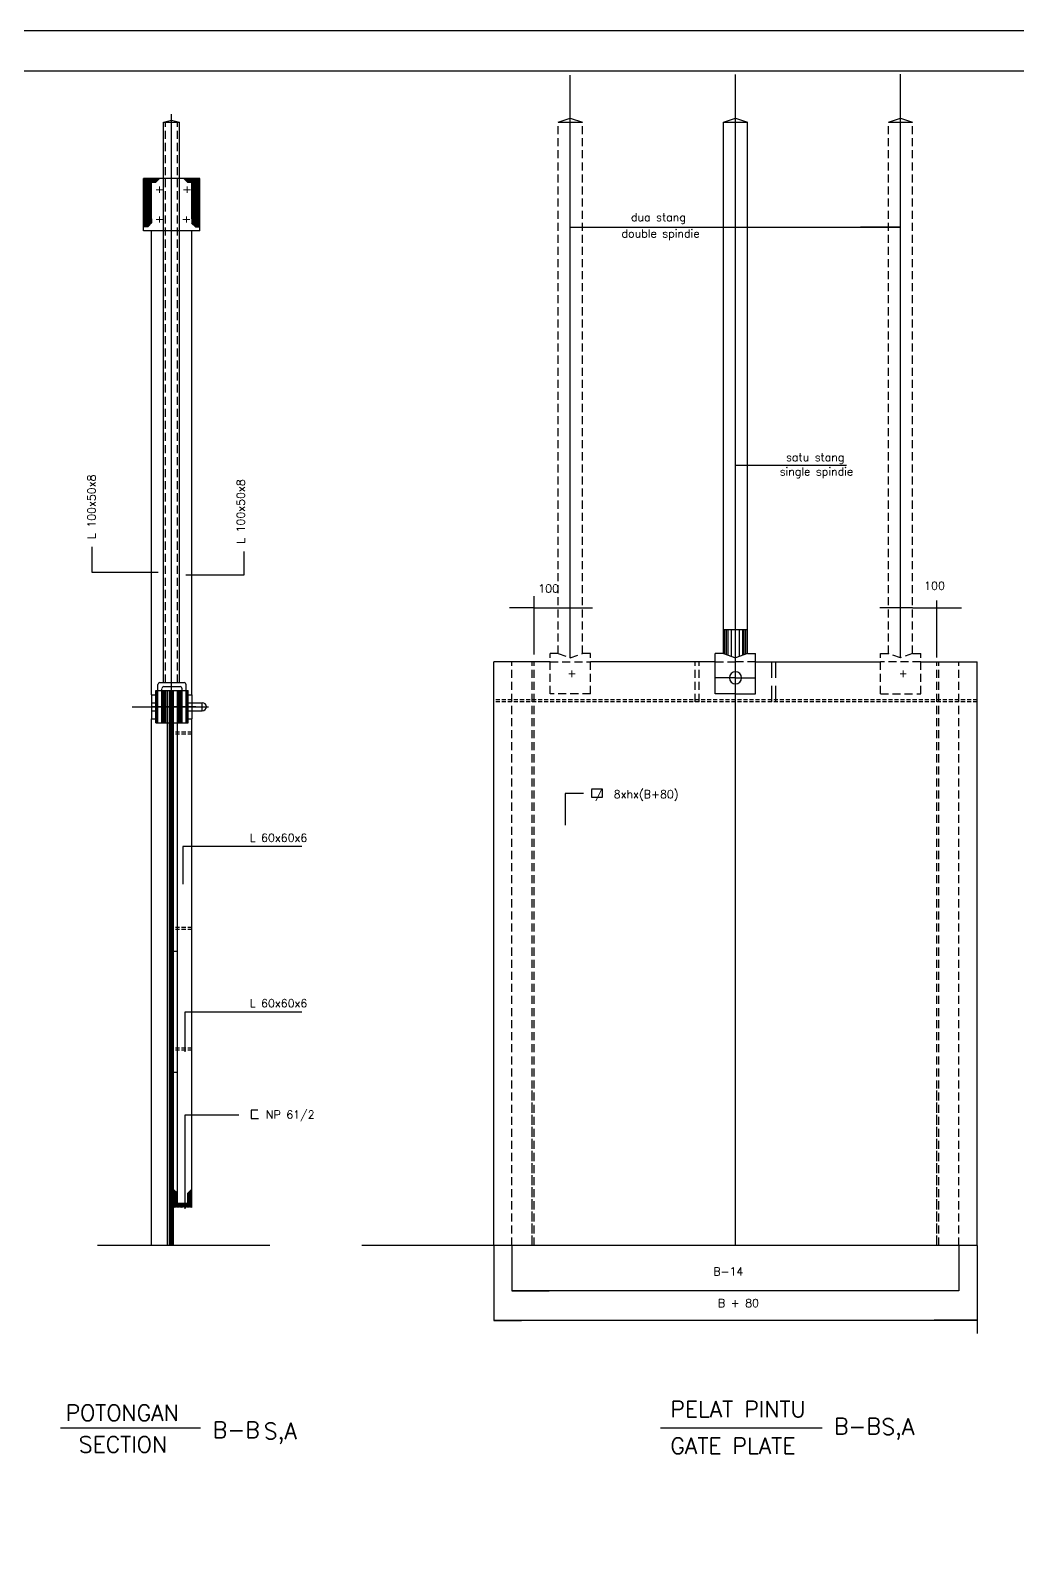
# Model space of a CAD drawing. Header units: metres. Extents: x 444 to 3227, y -3167 to -392.
# Drawn here: x 606 to 728.6, y -3054 to -2864.9 of the extents above; entities that cross this region are included whole.
import ezdxf

# ---------------------------------------------------------------- set-up
doc = ezdxf.new("R2010")
doc.units = ezdxf.units.M
doc.linetypes.add('DASHEDX2', pattern=[1.5, 1, -0.5])
for name, color, linetype in [('BANGUNAN', 7, 'CONTINUOUS'), ('KOP', 7, 'CONTINUOUS'), ('TEX', 7, 'CONTINUOUS')]:
    doc.layers.add(name, color=color, linetype=linetype)
doc.styles.get("Standard").update_dxf_attribs({"font": 'Simplex.shx', "height": 2.5})
doc.dimstyles.get("Standard").update_dxf_attribs({"dimtxt": 0.18, "dimasz": 0.18, "dimexe": 0.18, "dimexo": 0.0625, "dimgap": 0.09, "dimtad": 0, "dimtih": 1, "dimtoh": 1, "dimdec": 4, "dimzin": 0, "dimdsep": 46, "dimtxsty": 'Standard', "dimcen": 0.09, "dimadec": 0, "dimazin": 0, "dimtfac": 1, "dimtdec": 4, "dimtofl": 0, "dimtmove": 0, "dimatfit": 3, "dimfxl": 1, "dimtolj": 1, "dimtzin": 0, "dimarcsym": 0})
pattern_1 = [(45, (256.28795, -3383.20134), (-0.088388348, 0.088388348), [])]

msp = doc.modelspace()

# ---------------------------------------------------------------- hatches: boundary and pattern name
at = {"layer": 'BANGUNAN'}
h = msp.add_hatch(dxfattribs=at)
h.set_pattern_fill('ANSI31', color=1, style=0)
h.set_pattern_definition(pattern_1)
h.paths.add_polyline_path([(626.0495, -2888.28194), (626.04913, -2888.83058), (626.52035, -2889.26992), (627.0495, -2889.26992), (627.0495, -2883.28194), (625.0495, -2883.28194), (625.5495, -2883.78194), (626.0495, -2883.78194)])
h.paths.add_polyline_path([(621.0495, -2883.78194), (621.53385, -2883.78194), (622.03385, -2883.28194), (620.0495, -2883.28194), (620.0495, -2889.27737), (620.58013, -2889.27737), (621.0495, -2888.80848), (621.0495, -2888.27737)])
h = msp.add_hatch(dxfattribs=at)
h.set_pattern_fill('ANSI31', color=1, style=0)
h.set_pattern_definition(pattern_1)
h.paths.add_polyline_path([(621.5967, -2948.87665), (621.8467, -2948.87665), (621.8467, -2946.87665), (621.5967, -2946.87665)])
h.paths.add_polyline_path([(622.3467, -2948.87665), (622.8467, -2948.87665), (622.8467, -2946.87665), (622.3467, -2946.87665)])
h.paths.add_polyline_path([(623.80002, -2946.87665), (623.30002, -2946.87665), (623.30002, -2948.87665), (623.80002, -2948.87665)])
h.paths.add_polyline_path([(624.8467, -2946.87665), (624.3467, -2946.87665), (624.3467, -2948.87665), (624.8467, -2948.87665)])
h.paths.add_polyline_path([(625.5967, -2946.87665), (625.3467, -2946.87665), (625.3467, -2948.87665), (625.5967, -2948.87665)])
h.paths.add_polyline_path([(625.5967, -2948.88194), (625.3467, -2948.88194), (625.3467, -2950.87665), (625.5967, -2950.87665)])
h.paths.add_polyline_path([(624.8467, -2948.88194), (624.3467, -2948.88194), (624.3467, -2950.87665), (624.8467, -2950.87665)])
h.paths.add_polyline_path([(623.80002, -2948.88194), (623.30002, -2948.88194), (623.30002, -2950.87665), (623.80002, -2950.87665)])
h.paths.add_polyline_path([(622.8467, -2948.88194), (622.3467, -2948.88194), (622.3467, -2950.87665), (622.8467, -2950.87665)])
h.paths.add_polyline_path([(621.8467, -2948.88194), (621.5967, -2948.88194), (621.5967, -2950.87665), (621.8467, -2950.87665)])
h = msp.add_hatch(dxfattribs=at)
h.set_pattern_fill('ANSI31', color=1, style=0)
h.set_pattern_definition(pattern_1)
h.paths.add_polyline_path([(623.80002, -2950.87665), (623.55002, -2950.87665), (623.55002, -2952.56955), (623.5495, -2952.56955), (623.5495, -2964.0235), (623.80002, -2964.02449)])
h.paths.add_polyline_path([(623.30002, -2964.02251), (623.5495, -2964.0235), (623.5495, -2950.87665), (623.30002, -2950.87665)])
h = msp.add_hatch(dxfattribs=at)
h.set_pattern_fill('ANSI31', color=1, style=0)
h.set_pattern_definition(pattern_1)
h.paths.add_polyline_path([(623.30002, -2981.17188), (623.5495, -2981.17188), (623.5495, -2964.0235), (623.30002, -2964.02251)])
h.paths.add_polyline_path([(623.80002, -2964.02449), (623.5495, -2964.0235), (623.5495, -2981.17188), (623.80002, -2981.17188)])
h = msp.add_hatch(dxfattribs=at)
h.set_pattern_fill('ANSI31', color=1, style=0)
h.set_pattern_definition(pattern_1)
h.paths.add_polyline_path([(623.5495, -2981.17188), (623.30002, -2981.17188), (623.30002, -2983.21402), (623.5495, -2983.21402)])
h.paths.add_polyline_path([(623.5495, -2983.21402), (623.80002, -2983.21402), (623.80002, -2981.17188), (623.5495, -2981.17188)])
h = msp.add_hatch(dxfattribs=at)
h.set_pattern_fill('ANSI31', color=1, style=0)
h.set_pattern_definition(pattern_1)
h.paths.add_polyline_path([(623.5495, -2983.21402), (623.30002, -2983.21402), (623.30002, -2996.21711), (623.5495, -2996.21584)])
h.paths.add_polyline_path([(623.80002, -2983.21402), (623.5495, -2983.21402), (623.5495, -2996.21584), (623.80002, -2996.21457)])
h = msp.add_hatch(dxfattribs=at)
h.set_pattern_fill('ANSI31', color=1, style=0)
h.set_pattern_definition(pattern_1)
h.paths.add_polyline_path([(623.5495, -3015.78194), (623.80002, -3015.78194), (623.80002, -2996.21457), (623.5495, -2996.21584)])
h.paths.add_polyline_path([(623.30002, -3015.78194), (623.5495, -3015.78194), (623.5495, -2996.21584), (623.30002, -2996.21711)])
h = msp.add_hatch(dxfattribs=at)
h.set_pattern_fill('ANSI31', color=1, style=0)
h.set_pattern_definition(pattern_1)
h.paths.add_polyline_path([(623.80002, -3011.03194), (626.0495, -3011.03194), (626.0495, -3008.78194), (625.5495, -3009.28194), (625.5495, -3010.53194), (624.30002, -3010.53194), (624.30002, -3009.28194), (623.80002, -3008.79499)])

# ---------------------------------------------------------------- linework, layer by layer
at = {"layer": 'BANGUNAN', "color": 1, "linetype": 'ByBlock', "ltscale": 0.5}
for p, q in [((673.0495, -2942.78194), (673.0495, -2870.46989)), ((714.0495, -2942.78194), (714.0495, -2870.31357)), ((618.65645, -2948.87665), (628.14314, -2948.87665)), ((626.5495, -2948.88194), (621.0495, -2948.88194))]:
    msp.add_line(p, q, dxfattribs=at)
at = {"layer": 'BANGUNAN', "color": 1}
for p, q in [((693.5495, -2948.28194), (693.5495, -2870.39173)), ((693.5495, -2948.28194), (693.5495, -2870.39173)), ((623.5495, -2945.87665), (623.5495, -2875.28194)), ((621.0495, -2947.37665), (621.0495, -2889.78194)), ((626.0495, -2947.37665), (626.0495, -2889.78194)), ((693.5495, -3015.78194), (693.5495, -2943.28194)), ((623.55002, -2946.87665), (623.55002, -2945.3013)), ((623.5495, -3015.78194), (623.5495, -2950.87665)), ((623.55002, -2952.56955), (623.55002, -2950.87665)), ((693.5495, -3015.78194), (693.5495, -2996.28194))]:
    msp.add_line(p, q, dxfattribs=at)
at = {"layer": 'BANGUNAN', "color": 2}
for p, q in [((622.5495, -2876.28194), (623.5495, -2876.03194)), ((622.5495, -2945.87665), (622.5495, -2876.28194)), ((623.5495, -2876.03194), (624.5495, -2876.28194)), ((624.5495, -2945.87665), (624.5495, -2876.28194)), ((671.5495, -2876.28194), (673.0495, -2875.78194)), ((673.0495, -2875.78194), (674.5495, -2876.28194)), ((692.0495, -2876.28194), (693.5495, -2875.78194)), ((692.0495, -2942.28194), (692.0495, -2876.28194)), ((693.5495, -2875.78194), (695.0495, -2876.28194)), ((695.0495, -2942.28194), (695.0495, -2876.28194)), ((712.5495, -2876.28194), (714.0495, -2875.78194)), ((714.0495, -2875.78194), (715.5495, -2876.28194)), ((620.0495, -2889.78194), (620.0495, -2883.28194)), ((621.0495, -2888.27737), (621.0495, -2883.78194)), ((622.03385, -2883.28194), (621.53385, -2883.78194)), ((625.0495, -2883.28194), (625.5495, -2883.78194)), ((626.0495, -2888.28194), (626.0495, -2883.78194)), ((627.0495, -2889.78194), (627.0495, -2883.28194)), ((620.58013, -2889.27737), (620.0495, -2889.27737)), ((620.58013, -2889.27737), (621.10069, -2888.75735)), ((621.0495, -2888.27737), (621.0495, -2888.80848)), ((621.0495, -2888.77737), (621.08065, -2888.77737)), ((626.52035, -2889.26992), (626.03931, -2888.82143)), ((626.0495, -2888.28194), (626.04913, -2888.83058)), ((626.52035, -2889.26992), (627.0495, -2889.26992)), ((692.2495, -2942.3486), (692.2495, -2939.28194)), ((692.4495, -2942.41527), (692.4495, -2939.28194)), ((692.6495, -2942.48194), (692.6495, -2939.28194)), ((693.0495, -2942.61527), (693.0495, -2939.28194)), ((694.0495, -2942.61527), (694.0495, -2939.28194)), ((694.4495, -2942.48194), (694.4495, -2939.28194)), ((694.6495, -2942.41527), (694.6495, -2939.28194)), ((694.8495, -2942.3486), (694.8495, -2939.28194)), ((691.0495, -2947.28194), (691.0495, -2942.28194)), ((692.0495, -2942.28194), (693.5495, -2942.78194)), ((695.0495, -2942.28194), (693.5495, -2942.78194)), ((696.0495, -2947.28194), (696.0495, -2942.28194)), ((621.8467, -2950.87665), (621.8467, -2946.12665)), ((625.3467, -2950.87665), (625.3467, -2946.12665)), ((621.0495, -2947.37665), (621.0495, -2950.37665)), ((621.5967, -2950.87665), (621.5967, -2946.87665)), ((622.3467, -2950.87665), (622.3467, -2946.63039)), ((622.8467, -2950.87665), (622.8467, -2946.87665)), ((623.05002, -3015.78194), (623.05002, -2946.87665)), ((623.30002, -3015.78194), (623.30002, -2946.87665)), ((623.80002, -3015.78194), (623.80002, -2946.87665)), ((624.30002, -3010.53194), (624.30002, -2946.87665)), ((624.3467, -2950.87665), (624.3467, -2946.87665)), ((624.8467, -2950.87665), (624.8467, -2946.61461)), ((625.5967, -2950.87665), (625.5967, -2946.87665)), ((626.0495, -2947.37665), (626.0495, -2950.37665)), ((627.3467, -2949.37665), (627.3467, -2948.37665)), ((621.0495, -3015.78194), (621.0495, -2950.37665)), ((621.5967, -2950.87665), (625.5967, -2950.87665)), ((626.0495, -3011.03194), (626.0495, -2950.37665)), ((623.80002, -3008.79499), (624.30002, -3009.28194)), ((625.5495, -3010.53194), (624.30002, -3010.53194)), ((625.5495, -3009.28194), (626.0495, -3008.78194)), ((625.5495, -3010.53194), (625.5495, -3009.28194))]:
    msp.add_line(p, q, dxfattribs=at)
at = {"layer": 'BANGUNAN', "color": 2, "linetype": 'ByBlock', "ltscale": 0.5}
for p, q in [((622.5495, -2876.28194), (624.5495, -2876.28194)), ((671.5495, -2876.28194), (674.5495, -2876.28194)), ((692.0495, -2876.28194), (695.0495, -2876.28194)), ((712.5495, -2876.28194), (715.5495, -2876.28194)), ((627.0495, -2883.28194), (620.0495, -2883.28194)), ((621.53385, -2883.78194), (621.0495, -2883.78194)), ((626.0495, -2883.78194), (625.5495, -2883.78194)), ((627.0495, -2889.78194), (620.0495, -2889.78194)), ((692.0495, -2942.28194), (691.0495, -2942.28194)), ((695.0495, -2942.28194), (696.0495, -2942.28194)), ((693.5495, -2945.28194), (691.0495, -2945.28194)), ((693.5495, -2945.28194), (696.0495, -2945.28194)), ((621.0495, -2947.37665), (621.5967, -2947.37665)), ((625.5967, -2947.37665), (626.0495, -2947.37665)), ((693.5495, -2947.28194), (691.0495, -2947.28194)), ((693.5495, -2947.28194), (696.0495, -2947.28194)), ((621.0495, -2948.37665), (621.5967, -2948.37665)), ((621.0495, -2949.37665), (621.5967, -2949.37665)), ((625.5967, -2948.37665), (627.3467, -2948.37665)), ((625.5967, -2949.37665), (627.3467, -2949.37665)), ((621.0495, -2950.37665), (621.5967, -2950.37665)), ((625.5967, -2950.37665), (626.0495, -2950.37665))]:
    msp.add_line(p, q, dxfattribs=at)
at = {"layer": 'BANGUNAN', "color": 2, "linetype": 'DASHEDX2'}
for p, q in [((622.7995, -2945.87665), (622.7995, -2876.28194)), ((624.2995, -2945.87665), (624.2995, -2876.28194)), ((671.5495, -2942.28194), (671.5495, -2876.28194)), ((674.5495, -2942.28194), (674.5495, -2876.28194)), ((712.5495, -2942.28194), (712.5495, -2876.28194)), ((715.5495, -2942.28194), (715.5495, -2876.28194)), ((670.5495, -2947.28194), (670.5495, -2942.28194)), ((671.5495, -2942.28194), (670.5495, -2942.28194)), ((671.5495, -2942.28194), (673.0495, -2942.78194)), ((673.0495, -2942.78194), (674.5495, -2942.28194)), ((675.5495, -2942.28194), (674.5495, -2942.28194)), ((675.5495, -2947.28194), (675.5495, -2942.28194)), ((711.5495, -2947.28194), (711.5495, -2942.28194)), ((711.5495, -2942.28194), (712.5495, -2942.28194)), ((714.0495, -2942.78194), (712.5495, -2942.28194)), ((715.5495, -2942.28194), (714.0495, -2942.78194)), ((715.5495, -2942.28194), (716.5495, -2942.28194)), ((716.5495, -2947.28194), (716.5495, -2942.28194)), ((665.7995, -3015.78194), (665.7995, -2943.28194)), ((668.2995, -3015.78194), (668.2995, -2943.28194)), ((668.5495, -3015.78194), (668.5495, -2943.28194)), ((668.5495, -2948.28194), (668.5495, -2943.28194)), ((670.5495, -2943.28194), (675.5495, -2943.28194)), ((688.5495, -2948.28194), (688.5495, -2943.28194)), ((689.0495, -2948.28194), (689.0495, -2943.28194)), ((691.0495, -2943.28194), (693.5495, -2943.28194)), ((696.0495, -2943.28194), (693.5495, -2943.28194)), ((716.5495, -2943.28194), (711.5495, -2943.28194)), ((718.5495, -3015.78194), (718.5495, -2943.28194)), ((718.7995, -3015.78194), (718.7995, -2943.28194)), ((721.2995, -3015.78194), (721.2995, -2943.28194)), ((675.5495, -2947.28194), (670.5495, -2947.28194)), ((711.5495, -2947.28194), (716.5495, -2947.28194))]:
    msp.add_line(p, q, dxfattribs=at)
at = {"layer": 'BANGUNAN', "color": 3, "linetype": 'ByBlock', "ltscale": 0.5}
for p, q in [((692.0495, -2939.28194), (695.0495, -2939.28194)), ((670.5495, -2943.28194), (663.5495, -2943.28194)), ((691.0495, -2943.28194), (675.5495, -2943.28194)), ((696.0495, -2943.28194), (711.5495, -2943.28194)), ((716.5495, -2943.28194), (723.5495, -2943.28194)), ((622.0967, -2945.87665), (625.09698, -2945.87665)), ((621.5967, -2946.87665), (625.5967, -2946.87665)), ((622.60298, -2946.37665), (624.5945, -2946.37665))]:
    msp.add_line(p, q, dxfattribs=at)
at = {"layer": 'BANGUNAN', "color": 3}
for p, q in [((663.5495, -3015.78194), (663.5495, -2943.28194)), ((663.5495, -2948.28194), (663.5495, -2943.28194)), ((723.5495, -3015.78194), (723.5495, -2943.28194)), ((723.5495, -2948.28194), (723.5495, -2943.28194)), ((635.74575, -3015.78194), (614.34867, -3015.78194)), ((723.5495, -3015.78194), (647.15164, -3015.78194))]:
    msp.add_line(p, q, dxfattribs=at)
at = {"layer": 'BANGUNAN', "color": 2, "linetype": 'DASHEDX2', "ltscale": 2}
for p, q in [((698.0495, -2948.28194), (698.0495, -2943.28194)), ((698.5495, -2948.28194), (698.5495, -2943.28194))]:
    msp.add_line(p, q, dxfattribs=at)
at = {"layer": 'BANGUNAN', "color": 2, "linetype": 'DASHEDX2', "ltscale": 0.5}
for p, q in [((723.5495, -2948.03194), (663.5495, -2948.03194)), ((723.5495, -2948.28194), (663.5495, -2948.28194)), ((626.0495, -2952.03194), (623.80002, -2952.03194)), ((626.0495, -2952.28194), (623.80002, -2952.28194)), ((626.0495, -2976.28194), (623.80002, -2976.28194)), ((626.0495, -2976.53194), (623.80002, -2976.53194)), ((624.30002, -2979.28194), (623.80002, -2979.28194)), ((626.0495, -2991.28194), (623.80002, -2991.28194)), ((626.0495, -2991.53194), (623.80002, -2991.53194)), ((624.30002, -2994.28194), (623.80002, -2994.28194)), ((668.2995, -3015.78194), (668.2995, -2996.28194)), ((718.5495, -3015.78194), (718.5495, -2996.28194))]:
    msp.add_line(p, q, dxfattribs=at)
at = {"layer": 'BANGUNAN', "color": 2}
for centre, radius, start, end in [((622.0967, -2946.12665), 0.25, 90, 180), ((625.09698, -2946.12665), 0.25, 357.2800307, 90), ((693.5495, -2945.28194), 0.75, 90, 270), ((693.5495, -2945.28194), 0.75, 270, 90), ((622.59901, -2946.62844), 0.25, 90, 180), ((624.59401, -2946.62911), 0.25, 357.2800307, 90)]:
    msp.add_arc(centre, radius, start, end, dxfattribs=at)
at = {"layer": 'KOP', "color": 9}
msp.add_lwpolyline([(883.8376, -2864.90614), (883.8376, -3161.90614), (463.3376, -3161.90614), (463.3376, -2864.90614)], close=True, dxfattribs=at)
at = {"layer": 'KOP', "color": 130}
msp.add_lwpolyline([(488.3376, -3156.90614), (488.3376, -2869.90614), (878.8376, -2869.90614), (878.8376, -3156.90614)], close=True, dxfattribs=at)
at = {"layer": 'TEX', "color": 2}
for p, q in [((673.03589, -2889.32135), (714.01458, -2889.32135)), ((613.63943, -2929.00033), (613.63943, -2932.18233)), ((632.51537, -2929.58959), (632.51537, -2932.53589)), ((613.63943, -2932.18233), (613.87538, -2932.18233)), ((613.87538, -2932.18233), (621.89766, -2932.18233)), ((632.51537, -2932.53589), (625.31892, -2932.53589)), ((625.31892, -2932.53589), (625.31892, -2932.53589)), ((668.57079, -2942.39106), (668.57079, -2935.13339)), ((668.57079, -2936.60152), (671.5495, -2936.60152)), ((715.5495, -2936.60152), (718.53038, -2936.60152)), ((718.53038, -2942.77087), (718.53038, -2935.68005)), ((677.05506, -2959.09312), (675.69847, -2959.09312)), ((675.69847, -2959.16444), (675.69847, -2960.09167)), ((677.05506, -2960.09167), (677.05506, -2959.09312)), ((672.41409, -2959.66372), (672.41409, -2963.58661)), ((674.69888, -2959.66372), (672.41409, -2959.66372)), ((675.69847, -2960.09167), (677.05506, -2960.09167)), ((624.95216, -2966.22093), (624.95216, -2970.92083)), ((639.70527, -2966.22093), (624.95216, -2966.22093)), ((639.70527, -2986.81098), (625.1762, -2986.81098)), ((625.1762, -2986.81098), (625.1762, -2989.04903)), ((625.1762, -2989.04903), (625.1762, -2991.73469)), ((633.4459, -2998.95105), (633.4459, -2999.98468)), ((634.25688, -2998.95105), (633.4459, -2998.95105)), ((631.89734, -2999.56786), (625.1762, -2999.56786)), ((625.1762, -2999.56786), (625.1762, -3011.20572)), ((633.4459, -2999.98468), (634.34078, -2999.98468)), ((663.5495, -3015.78194), (663.5495, -3025.05954)), ((665.7995, -3015.78194), (665.7995, -3021.41141)), ((721.2995, -3015.78194), (721.2995, -3021.41141)), ((723.5495, -3015.78194), (723.5495, -3026.70687)), ((721.2995, -3021.41141), (665.7995, -3021.41141)), ((721.2995, -3021.41141), (721.2995, -3021.41141)), ((723.50341, -3025.05954), (663.5495, -3025.05954)), ((627.13401, -3038.45468), (609.74154, -3038.45468)), ((704.29911, -3038.45468), (684.22469, -3038.45468))]:
    msp.add_line(p, q, dxfattribs=at)
msp.add_ellipse((627.3467, -2948.87665), major_axis=(-0.52608, 0), ratio=0.950429469, start_param=1.570796327, end_param=4.71238898, dxfattribs=at)

# ---------------------------------------------------------------- texts
at = {"layer": 'BANGUNAN', "color": 2}
for p in [(622.48305, -2885.233), (625.89632, -2885.233), (622.48305, -2888.93739), (625.81204, -2888.93739)]:
    msp.add_text('+', height=1, rotation=90, dxfattribs=at).set_placement(p)
for p in [(672.69142, -2945.22226), (713.81956, -2945.22226)]:
    msp.add_text('+', height=1, dxfattribs=at).set_placement(p)
at = {"layer": 'TEX', "color": 2}
for s, height, p in [('dua stang', 1, (680.57773, -2888.59365)), ('double spindie', 1, (679.41035, -2890.61857)), ('satu stang', 1, (699.8319, -2918.39775)), ('single spindie', 1, (699.03497, -2920.16554)), ('100', 1, (669.06793, -2934.69602)), ('100', 1, (716.97909, -2934.34956)), ('/  8xhx(B+80)', 1, (676.12687, -2960.23432)), ('L 60x60x6', 1, (633.24156, -2965.64868)), ('L 60x60x6', 1, (633.24156, -2986.19006)), ('NP 61/2', 1, (635.2579, -3000.01547)), ('B-14', 1, (690.80221, -3019.49424)), ('B + 80', 1, (691.3734, -3023.41713)), ('PELAT PINTU', 2, (685.4769, -3037.07481)), ('POTONGAN', 2, (610.39038, -3037.53629)), ('B-B', 2, (628.66406, -3039.64424)), ('S,A', 2, (634.99042, -3039.79478)), ('B-B', 2, (705.77963, -3039.20149)), ('S,A', 2, (711.65164, -3039.26388)), ('SECTION', 2, (612.03805, -3041.46194)), ('GATE PLATE', 2, (685.4769, -3041.64592))]:
    msp.add_text(s, height=height, dxfattribs=at).set_placement(p)
for p in [(614.11133, -2928.05752), (632.63335, -2928.64678)]:
    msp.add_text('L 100x50x8', height=1, rotation=90, dxfattribs=at).set_placement(p)

# ---------------------------------------------------------------- leaders
at = {"layer": 'TEX', "color": 1}
for points in [[(673.0495, -2889.32135), (676.17253, -2889.32135)], [(714.0495, -2889.32135), (709.05666, -2889.32135)], [(693.56512, -2918.86805), (707.35643, -2918.86805)], [(668.57079, -2936.60152), (665.4878, -2936.60152)], [(671.5495, -2936.60152), (675.80107, -2936.60152)], [(715.5495, -2936.60152), (711.46402, -2936.60152)], [(718.53038, -2936.60152), (721.61028, -2936.60152)], [(665.7995, -3021.41141), (670.41541, -3021.41141)], [(721.2995, -3021.41141), (715.29378, -3021.41141)], [(663.5495, -3025.05954), (666.96997, -3025.05954)], [(723.50321, -3025.05761), (718.21964, -3025.05761)]]:
    msp.add_leader(points, dimstyle='Standard', dxfattribs=at)

doc.saveas('drawing.dxf')
